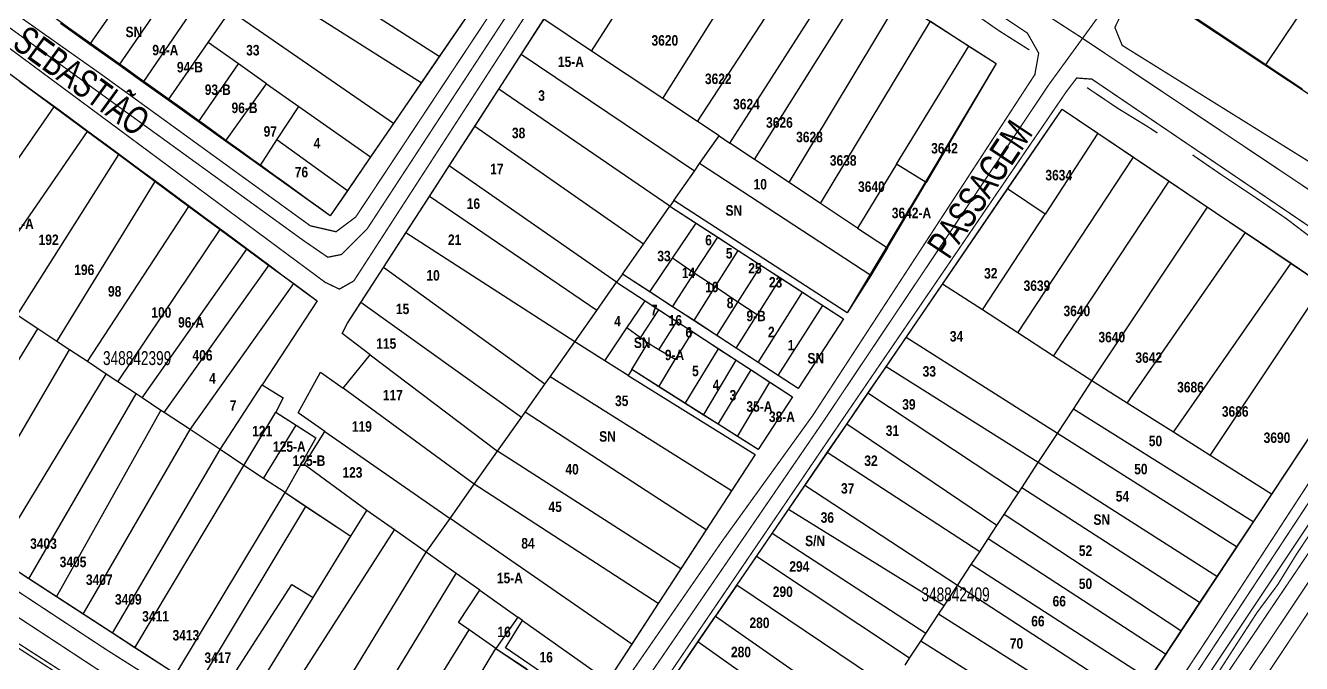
# Model space of a CAD drawing. Extents: x 203136 to 205923, y 4839890 to 4842982.
# Drawn here: x 205136.4 to 205319.3, y 4840427.4 to 4840518.9 of the extents above; entities that cross this region are included whole.
import ezdxf
from ezdxf.enums import TextEntityAlignment as Align

# ---------------------------------------------------------------- set-up
doc = ezdxf.new("R2010")
doc.units = 0
doc.header["$LTSCALE"] = 1.5
doc.header["$MEASUREMENT"] = 0
doc.linetypes.add('TRACO_05', pattern=[11, 7, -1, 0.5, -1, 0.5, -1])
doc.linetypes.add('TRACO_25', pattern=[8, 3, -1, 1, -1, 1, -1])
for name, color, linetype in [('CD_MALHA_LOTES', 40, 'CONTINUOUS'), ('CD_TXT_QUADRA', 7, 'CONTINUOUS'), ('HD-CANAIS', 7, 'CONTINUOUS'), ('HD-VALAS-DRENOS', 170, 'CONTINUOUS'), ('RU-QUADRAS', 210, 'CONTINUOUS'), ('SV-EIXO-RUA-N-PAV', 6, 'CONTINUOUS'), ('SV-EIXO-RUA-PAV', 20, 'CONTINUOUS'), ('SV-RUA-NAO-PAV-S-GUIA-C-GUIA', 7, 'CONTINUOUS'), ('SV-RUA-PAVIM-S-GUIA-C-GUIA', 7, 'CONTINUOUS'), ('SV-TXT-RUA-N-PAV-S-GUIA-C-GUIA', 7, 'CONTINUOUS'), ('SV-TXT-RUA-PAV-S-GUIA-C-GUIA', 7, 'CONTINUOUS'), ('Th_NmrPort', 1, 'CONTINUOUS')]:
    doc.layers.add(name, color=color, linetype=linetype)
doc.styles.add('ARIAL', font='ARIAL.TTF')
doc.styles.get("Standard").update_dxf_attribs({"font": 'swisscbo.ttf'})

msp = doc.modelspace()

# ---------------------------------------------------------------- linework, layer by layer
at = {"layer": 'CD_MALHA_LOTES', "linetype": 'Continuous', "flags": 128}
for points in [[(205145.59, 4840516.17), (205167.79, 4840547.95)], [(205149.81, 4840513.16), (205171.88, 4840545.27)], [(205153.25, 4840510.7), (205175.3, 4840543.03)], [(205217.53, 4840515.21), (205233.62, 4840540.32)], [(205314.17, 4840513.22), (205331.67, 4840539.32)], [(205227.75, 4840508.41), (205243.71, 4840533.84)], [(205195.69, 4840514.43), (205171.74, 4840529.76)], [(205232.69, 4840505.11), (205249.15, 4840530.35)], [(205237.35, 4840502.01), (205253.63, 4840527.47)], [(205193.1, 4840510.64), (205169.06, 4840525.88)], [(205240.89, 4840499.65), (205256.99, 4840525.31)], [(205245.82, 4840496.37), (205261.5, 4840522.42)], [(205162.55, 4840516.43), (205165.69, 4840520.98)], [(205189.12, 4840504.82), (205165.69, 4840520.98)], [(205145.59, 4840516.17), (205141.37, 4840519.18)], [(205199.34, 4840519.77), (205195.69, 4840514.43)], [(205207.41, 4840514.71), (205210.68, 4840519.77)], [(205217.53, 4840515.21), (205210.68, 4840519.77)], [(205250.33, 4840493.36), (205266.09, 4840519.47)], [(205266.09, 4840519.47), (205271.61, 4840515.93)], [(205314.17, 4840513.22), (205303.7, 4840520.19)], [(205149.81, 4840513.16), (205145.59, 4840516.17)], [(205156.84, 4840508.15), (205162.55, 4840516.43)], [(205166.89, 4840513.38), (205162.55, 4840516.43)], [(205227.75, 4840508.41), (205217.53, 4840515.21)], [(205261.24, 4840498.97), (205271.61, 4840515.93)], [(205271.61, 4840515.93), (205275.52, 4840513.42)], [(205153.25, 4840510.7), (205149.81, 4840513.16)], [(205161.18, 4840505.05), (205166.89, 4840513.38)], [(205170.93, 4840510.53), (205166.89, 4840513.38)], [(205195.69, 4840514.43), (205193.1, 4840510.64)], [(205204.21, 4840509.75), (205207.41, 4840514.71)], [(205232.25, 4840497.98), (205207.41, 4840514.71)], [(205275.52, 4840513.42), (205265.46, 4840496.35)], [(205319.37, 4840509.75), (205314.17, 4840513.22)], [(205135.54, 4840510.84), (205140.48, 4840507.19)], [(205156.84, 4840508.15), (205153.25, 4840510.7)], [(205165.05, 4840502.28), (205170.93, 4840510.53)], [(205170.93, 4840510.53), (205175.56, 4840507.28)], [(205193.1, 4840510.64), (205189.12, 4840504.82)], [(205200.76, 4840504.4), (205204.21, 4840509.75)], [(205228.75, 4840492.95), (205204.21, 4840509.75)], [(205161.18, 4840505.05), (205156.84, 4840508.15)], [(205232.69, 4840505.11), (205227.75, 4840508.41)], [(205124.63, 4840484.33), (205140.48, 4840507.19)], [(205140.48, 4840507.19), (205145.25, 4840503.67)], [(205172.42, 4840502.47), (205175.56, 4840507.28)], [(205175.56, 4840507.28), (205185.85, 4840500.03)], [(205277.15, 4840495.44), (205284.96, 4840506.88)], [(205284.96, 4840506.88), (205290.09, 4840503.42)], [(205165.05, 4840502.28), (205161.18, 4840505.05)], [(205189.12, 4840504.82), (205185.85, 4840500.03)], [(205197.11, 4840498.75), (205200.76, 4840504.4)], [(205224.94, 4840487.53), (205200.76, 4840504.4)], [(205235.8, 4840503.04), (205232.69, 4840505.11)], [(205129.64, 4840481.01), (205145.25, 4840503.67)], [(205145.25, 4840503.67), (205149.73, 4840500.36)], [(205169.99, 4840498.76), (205165.05, 4840502.28)], [(205169.99, 4840498.76), (205172.42, 4840502.47)], [(205182.52, 4840495.17), (205172.42, 4840502.47)], [(205233.01, 4840499.06), (205235.8, 4840503.04)], [(205235.8, 4840503.04), (205237.35, 4840502.01)], [(205290.09, 4840503.42), (205282.52, 4840491.82)], [(205290.09, 4840503.42), (205295.18, 4840500)], [(205135.16, 4840477.35), (205149.73, 4840500.36)], [(205149.73, 4840500.36), (205154.97, 4840496.5)], [(205240.89, 4840499.65), (205237.35, 4840502.01)], [(205180.06, 4840491.57), (205169.99, 4840498.76)], [(205185.85, 4840500.03), (205182.52, 4840495.17)], [(205194.28, 4840494.37), (205197.11, 4840498.75)], [(205221.11, 4840482.07), (205197.11, 4840498.75)], [(205232.25, 4840497.98), (205233.01, 4840499.06)], [(205257.57, 4840483.01), (205233.01, 4840499.06)], [(205245.82, 4840496.37), (205240.89, 4840499.65)], [(205261.24, 4840498.97), (205255.64, 4840489.83)], [(205265.46, 4840496.35), (205261.24, 4840498.97)], [(205278.6, 4840474.8), (205295.18, 4840500)], [(205295.18, 4840500), (205300.29, 4840496.55)], [(205229.32, 4840493.79), (205232.25, 4840497.98)], [(205140.87, 4840473.57), (205154.97, 4840496.5)], [(205154.97, 4840496.5), (205159.81, 4840492.93)], [(205182.52, 4840495.17), (205180.06, 4840491.57)], [(205250.33, 4840493.36), (205245.82, 4840496.37)], [(205259.92, 4840486.98), (205265.46, 4840496.35)], [(205267.82, 4840481.79), (205277.15, 4840495.44)], [(205282.52, 4840491.82), (205277.15, 4840495.44)], [(205283.72, 4840471.48), (205300.29, 4840496.55)], [(205300.29, 4840496.55), (205305.81, 4840492.83)], [(205190.88, 4840489.12), (205194.28, 4840494.37)], [(205218.27, 4840478), (205194.28, 4840494.37)], [(205229.32, 4840493.79), (205228.75, 4840492.95)], [(205254.17, 4840477.66), (205229.32, 4840493.79)], [(205255.64, 4840489.83), (205250.33, 4840493.36)], [(205145.25, 4840470.67), (205159.81, 4840492.93)], [(205159.81, 4840492.93), (205164.28, 4840489.63)], [(205224.94, 4840487.53), (205228.75, 4840492.95)], [(205228.75, 4840492.95), (205232.49, 4840490.54)], [(205273.55, 4840478.08), (205282.52, 4840491.82)], [(205289.24, 4840467.9), (205305.81, 4840492.83)], [(205305.81, 4840492.83), (205311.26, 4840489.17)], [(205149.63, 4840467.77), (205164.28, 4840489.63)], [(205164.28, 4840489.63), (205168.12, 4840486.79)], [(205229.12, 4840485.51), (205232.49, 4840490.54)], [(205232.49, 4840490.54), (205235.61, 4840488.52)], [(205255.64, 4840489.83), (205259.92, 4840486.98)], [(205187.69, 4840484.17), (205190.88, 4840489.12)], [(205215.11, 4840473.49), (205190.88, 4840489.12)], [(205221.93, 4840483.23), (205224.94, 4840487.53)], [(205232.24, 4840483.34), (205235.61, 4840488.52)], [(205235.61, 4840488.52), (205238.51, 4840486.63)], [(205294.27, 4840464.73), (205311.26, 4840489.17)], [(205311.26, 4840489.17), (205317.79, 4840484.77)], [(205153.08, 4840465.48), (205168.12, 4840486.79)], [(205168.12, 4840486.79), (205171.25, 4840484.48)], [(205235.22, 4840481.38), (205238.51, 4840486.63)], [(205238.51, 4840486.63), (205241.83, 4840484.48)], [(205259.92, 4840486.98), (205257.57, 4840483.01)], [(205156.27, 4840463.37), (205171.25, 4840484.48)], [(205171.25, 4840484.48), (205174.82, 4840481.86)], [(205184.44, 4840479.14), (205187.69, 4840484.17)], [(205210.82, 4840467.42), (205187.69, 4840484.17)], [(205225.87, 4840480.66), (205229.12, 4840485.51)], [(205232.24, 4840483.34), (205229.12, 4840485.51)], [(205238.5, 4840479.19), (205241.83, 4840484.48)], [(205241.83, 4840484.48), (205244.58, 4840482.69)], [(205300.92, 4840460.55), (205317.79, 4840484.77)], [(205317.79, 4840484.77), (205322.44, 4840481.64)], [(205218.27, 4840478), (205221.11, 4840482.07)], [(205221.93, 4840483.23), (205221.11, 4840482.07)], [(205221.11, 4840482.07), (205225.19, 4840479.41)], [(205225.87, 4840480.66), (205221.93, 4840483.23)], [(205229.12, 4840478.55), (205232.24, 4840483.34)], [(205235.22, 4840481.38), (205232.24, 4840483.34)], [(205244.58, 4840482.69), (205241.26, 4840477.39)], [(205244.58, 4840482.69), (205247.74, 4840480.64)], [(205257.57, 4840483.01), (205254.17, 4840477.66)], [(205159.96, 4840460.92), (205174.82, 4840481.86)], [(205174.82, 4840481.86), (205178.16, 4840479.39)], [(205229.12, 4840478.55), (205225.87, 4840480.66)], [(205232.2, 4840476.55), (205235.22, 4840481.38)], [(205238.5, 4840479.19), (205235.22, 4840481.38)], [(205241.4, 4840470.55), (205247.74, 4840480.64)], [(205247.74, 4840480.64), (205250.69, 4840478.73)], [(205262.59, 4840474.13), (205267.82, 4840481.79)], [(205273.55, 4840478.08), (205267.82, 4840481.79)], [(205306.19, 4840457.23), (205322.44, 4840481.64)], [(205178.16, 4840479.39), (205170.31, 4840467.34)], [(205182.52, 4840476.17), (205184.44, 4840479.14)], [(205207.46, 4840462.66), (205184.44, 4840479.14)], [(205222.58, 4840475.52), (205225.19, 4840479.41)], [(205225.19, 4840479.41), (205227.16, 4840478.12)], [(205232.2, 4840476.55), (205229.12, 4840478.55)], [(205235.49, 4840474.4), (205238.5, 4840479.19)], [(205241.26, 4840477.39), (205238.5, 4840479.19)], [(205244.26, 4840468.7), (205250.69, 4840478.73)], [(205250.69, 4840478.73), (205253.62, 4840476.83)], [(205138.13, 4840475.38), (205135.16, 4840477.35)], [(205215.11, 4840473.49), (205218.27, 4840478)], [(205224.52, 4840474.09), (205227.16, 4840478.12)], [(205227.16, 4840478.12), (205229.75, 4840476.43)], [(205235.49, 4840474.4), (205232.2, 4840476.55)], [(205238.26, 4840472.6), (205241.26, 4840477.39)], [(205253.62, 4840476.83), (205247.12, 4840466.83)], [(205278.6, 4840474.8), (205273.55, 4840478.08)], [(205122.03, 4840449.17), (205138.13, 4840475.38)], [(205140.87, 4840473.57), (205138.13, 4840475.38)], [(205181.75, 4840474.7), (205182.52, 4840476.17)], [(205219.42, 4840470.8), (205222.58, 4840475.52)], [(205224.52, 4840474.09), (205222.58, 4840475.52)], [(205227.17, 4840472.36), (205229.75, 4840476.43)], [(205231.98, 4840474.97), (205229.48, 4840470.99)], [(205229.75, 4840476.43), (205231.98, 4840474.97)], [(205231.98, 4840474.97), (205235.73, 4840472.53)], [(205283.72, 4840471.48), (205278.6, 4840474.8)], [(205331.01, 4840475.87), (205314.99, 4840451.69)], [(205142.68, 4840472.37), (205140.87, 4840473.57)], [(205185.77, 4840471.65), (205181.75, 4840474.7)], [(205211.59, 4840468.5), (205215.11, 4840473.49)], [(205219.42, 4840470.8), (205215.11, 4840473.49)], [(205223.28, 4840469.53), (205225.57, 4840473.31)], [(205225.57, 4840473.31), (205224.52, 4840474.09)], [(205227.17, 4840472.36), (205225.57, 4840473.31)], [(205238.26, 4840472.6), (205235.49, 4840474.4)], [(205259.74, 4840469.95), (205262.59, 4840474.13)], [(205284.3, 4840460.39), (205262.59, 4840474.13)], [(205127.15, 4840445.84), (205142.68, 4840472.37)], [(205145.25, 4840470.67), (205142.68, 4840472.37)], [(205181.93, 4840466.87), (205185.77, 4840471.65)], [(205185.77, 4840471.65), (205204.05, 4840457.83)], [(205229.48, 4840470.99), (205227.17, 4840472.36)], [(205230.94, 4840464.69), (205235.73, 4840472.53)], [(205235.73, 4840472.53), (205238.26, 4840470.88)], [(205241.4, 4840470.55), (205238.26, 4840472.6)], [(205289.24, 4840467.9), (205283.72, 4840471.48)], [(205147.94, 4840468.89), (205145.25, 4840470.67)], [(205222.78, 4840468.7), (205219.42, 4840470.8)], [(205223.28, 4840469.53), (205222.78, 4840468.7)], [(205227.15, 4840467.07), (205223.28, 4840469.53)], [(205227.15, 4840467.07), (205229.48, 4840470.99)], [(205233.58, 4840463.02), (205238.26, 4840470.88)], [(205235.66, 4840461.7), (205240.4, 4840469.48)], [(205238.26, 4840470.88), (205240.4, 4840469.48)], [(205240.4, 4840469.48), (205243.08, 4840467.73)], [(205244.26, 4840468.7), (205241.4, 4840470.55)], [(205257.13, 4840466.14), (205259.74, 4840469.95)], [(205281.53, 4840456.21), (205259.74, 4840469.95)], [(205132.04, 4840442.67), (205147.94, 4840468.89)], [(205149.63, 4840467.77), (205147.94, 4840468.89)], [(205152.22, 4840466.05), (205149.63, 4840467.77)], [(205175.46, 4840463.31), (205178.67, 4840469.14)], [(205178.67, 4840469.14), (205181.93, 4840466.87)], [(205208.01, 4840463.43), (205210.82, 4840467.42)], [(205210.82, 4840467.42), (205211.59, 4840468.5)], [(205237.58, 4840452.16), (205211.59, 4840468.5)], [(205222.78, 4840468.7), (205240.96, 4840457.36)], [(205238.43, 4840459.95), (205243.08, 4840467.73)], [(205243.08, 4840467.73), (205246.33, 4840465.61)], [(205247.12, 4840466.83), (205244.26, 4840468.7)], [(205286.59, 4840463.86), (205289.24, 4840467.9)], [(205294.27, 4840464.73), (205289.24, 4840467.9)], [(205136.87, 4840439.52), (205152.22, 4840466.05)], [(205153.08, 4840465.48), (205152.22, 4840466.05)], [(205164.26, 4840458.07), (205170.31, 4840467.34)], [(205170.31, 4840467.34), (205173.3, 4840465.47)], [(205200.69, 4840453.08), (205181.93, 4840466.87)], [(205230.94, 4840464.69), (205227.15, 4840467.07)], [(205246.33, 4840465.61), (205241.42, 4840458.06)], [(205254.11, 4840461.71), (205257.13, 4840466.14)], [(205278.71, 4840451.88), (205257.13, 4840466.14)], [(205155.79, 4840463.68), (205153.08, 4840465.48)], [(205173.3, 4840465.47), (205172.27, 4840463.42)], [(205233.58, 4840463.02), (205230.94, 4840464.69)], [(205284.3, 4840460.39), (205286.59, 4840463.86)], [(205312.35, 4840447.71), (205286.59, 4840463.86)], [(205300.92, 4840460.55), (205294.27, 4840464.73)], [(205140.84, 4840436.94), (205155.79, 4840463.68)], [(205156.27, 4840463.37), (205155.79, 4840463.68)], [(205159.96, 4840460.92), (205156.27, 4840463.37)], [(205167.69, 4840455.8), (205172.27, 4840463.42)], [(205172.27, 4840463.42), (205175.17, 4840461.56)], [(205179.28, 4840460.66), (205175.46, 4840463.31)], [(205204.05, 4840457.83), (205207.46, 4840462.66)], [(205207.46, 4840462.66), (205208.01, 4840463.43)], [(205233.94, 4840446.57), (205208.01, 4840463.43)], [(205235.66, 4840461.7), (205233.58, 4840463.02)], [(205144.63, 4840434.48), (205159.96, 4840460.92)], [(205164.26, 4840458.07), (205159.96, 4840460.92)], [(205170.51, 4840453.92), (205175.17, 4840461.56)], [(205175.17, 4840461.56), (205177.99, 4840459.75)], [(205176.3, 4840455.91), (205179.28, 4840460.66)], [(205179.28, 4840460.66), (205197.25, 4840448.2)], [(205238.43, 4840459.95), (205235.66, 4840461.7)], [(205251.31, 4840457.62), (205254.11, 4840461.71)], [(205275.61, 4840447.17), (205254.11, 4840461.71)], [(205281.53, 4840456.21), (205284.3, 4840460.39)], [(205309.97, 4840444.13), (205284.3, 4840460.39)], [(205306.19, 4840457.23), (205300.92, 4840460.55)], [(205177.99, 4840459.75), (205173.58, 4840451.89)], [(205241.42, 4840458.06), (205238.43, 4840459.95)], [(205148.84, 4840431.75), (205164.26, 4840458.07)], [(205167.69, 4840455.8), (205164.26, 4840458.07)], [(205200.69, 4840453.08), (205204.05, 4840457.83)], [(205230.3, 4840440.96), (205204.05, 4840457.83)], [(205240.96, 4840457.36), (205237.58, 4840452.16)], [(205248.08, 4840452.89), (205251.31, 4840457.62)], [(205273.15, 4840443.42), (205251.31, 4840457.62)], [(205314.99, 4840451.69), (205306.19, 4840457.23)], [(205152.07, 4840429.65), (205167.69, 4840455.8)], [(205170.51, 4840453.92), (205167.69, 4840455.8)], [(205185.3, 4840449.35), (205176.3, 4840455.91)], [(205279.17, 4840452.57), (205281.53, 4840456.21)], [(205307.15, 4840439.86), (205281.53, 4840456.21)], [(205173.58, 4840451.89), (205170.51, 4840453.92)], [(205197.25, 4840448.2), (205200.69, 4840453.08)], [(205227.06, 4840435.99), (205200.69, 4840453.08)], [(205245.74, 4840449.46), (205248.08, 4840452.89)], [(205269.97, 4840438.59), (205248.08, 4840452.89)], [(205157.91, 4840425.85), (205173.58, 4840451.89)], [(205173.58, 4840451.89), (205176.57, 4840449.91)], [(205237.58, 4840452.16), (205233.94, 4840446.57)], [(205276.66, 4840448.76), (205278.71, 4840451.88)], [(205278.71, 4840451.88), (205279.17, 4840452.57)], [(205304.68, 4840436.14), (205279.17, 4840452.57)], [(205314.99, 4840451.69), (205312.35, 4840447.71)], [(205160.92, 4840423.9), (205176.57, 4840449.91)], [(205176.57, 4840449.91), (205182.99, 4840445.66)], [(205182.99, 4840445.66), (205185.3, 4840449.35)], [(205189.25, 4840446.56), (205185.3, 4840449.35)], [(205243.4, 4840446.03), (205245.74, 4840449.46)], [(205268.06, 4840435.68), (205245.74, 4840449.46)], [(205193.81, 4840443.33), (205197.25, 4840448.2)], [(205223.27, 4840430.16), (205197.25, 4840448.2)], [(205275.61, 4840447.17), (205276.66, 4840448.76)], [(205302, 4840432.09), (205276.66, 4840448.76)], [(205312.35, 4840447.71), (205309.97, 4840444.13)], [(205170.68, 4840417.55), (205189.25, 4840446.56)], [(205177.59, 4840436.87), (205182.99, 4840445.66)], [(205193.81, 4840443.33), (205189.25, 4840446.56)], [(205233.94, 4840446.57), (205230.3, 4840440.96)], [(205241.14, 4840442.73), (205243.4, 4840446.03)], [(205265.44, 4840431.7), (205243.4, 4840446.03)], [(205274.37, 4840445.28), (205275.61, 4840447.17)], [(205273.15, 4840443.42), (205274.37, 4840445.28)], [(205299.8, 4840428.75), (205274.37, 4840445.28)], [(205309.97, 4840444.13), (205307.15, 4840439.86)], [(205136.87, 4840439.52), (205132.04, 4840442.67)], [(205175.97, 4840414.12), (205193.81, 4840443.33)], [(205198.13, 4840440.27), (205193.81, 4840443.33)], [(205238.33, 4840438.62), (205241.14, 4840442.73)], [(205263.11, 4840428.16), (205241.14, 4840442.73)], [(205271.93, 4840441.58), (205273.15, 4840443.42)], [(205180.45, 4840411.21), (205198.13, 4840440.27)], [(205201.48, 4840437.9), (205198.13, 4840440.27)], [(205230.3, 4840440.96), (205227.06, 4840435.99)], [(205269.97, 4840438.59), (205271.93, 4840441.58)], [(205297.42, 4840425.15), (205271.93, 4840441.58)], [(205140.84, 4840436.94), (205136.87, 4840439.52)], [(205163.81, 4840422.02), (205174.53, 4840438.74)], [(205174.53, 4840438.74), (205177.59, 4840436.87)], [(205238.33, 4840438.62), (205235.29, 4840434.17)], [(205260.27, 4840423.84), (205238.33, 4840438.62)], [(205268.06, 4840435.68), (205269.97, 4840438.59)], [(205295.38, 4840422.05), (205269.97, 4840438.59)], [(205307.15, 4840439.86), (205304.68, 4840436.14)], [(205144.63, 4840434.48), (205140.84, 4840436.94)], [(205167.13, 4840419.86), (205177.59, 4840436.87)], [(205198.46, 4840433.26), (205201.48, 4840437.9)], [(205201.48, 4840437.9), (205206.94, 4840434.04)], [(205148.84, 4840431.75), (205144.63, 4840434.48)], [(205227.06, 4840435.99), (205223.27, 4840430.16)], [(205267.25, 4840434.45), (205268.06, 4840435.68)], [(205304.68, 4840436.14), (205302, 4840432.09)], [(205199.98, 4840432.23), (205198.46, 4840433.26)], [(205206.94, 4840434.04), (205203.79, 4840429.56)], [(205205.17, 4840429.63), (205207.61, 4840433.57)], [(205207.61, 4840433.57), (205206.94, 4840434.04)], [(205207.61, 4840433.57), (205219.85, 4840424.9)], [(205232.77, 4840430.48), (205235.29, 4840434.17)], [(205235.29, 4840434.17), (205257.05, 4840418.95)], [(205265.44, 4840431.7), (205267.25, 4840434.45)], [(205292.88, 4840418.27), (205267.25, 4840434.45)], [(205152.07, 4840429.65), (205148.84, 4840431.75)], [(205185.09, 4840408.19), (205199.98, 4840432.23)], [(205203.79, 4840429.56), (205199.98, 4840432.23)], [(205264.7, 4840430.58), (205265.44, 4840431.7)], [(205302, 4840432.09), (205299.8, 4840428.75)], [(205157.91, 4840425.85), (205152.07, 4840429.65)], [(205189.25, 4840405.49), (205203.79, 4840429.56)], [(205203.79, 4840429.56), (205208.24, 4840426.62)], [(205217.44, 4840421.2), (205205.17, 4840429.63)], [(205223.27, 4840430.16), (205219.85, 4840424.9)], [(205230.55, 4840427.23), (205232.77, 4840430.48)], [(205254.51, 4840415.08), (205232.77, 4840430.48)], [(205263.11, 4840428.16), (205264.7, 4840430.58)], [(205290.31, 4840414.38), (205264.7, 4840430.58)], [(205262.45, 4840427.16), (205263.11, 4840428.16)], [(205299.8, 4840428.75), (205297.42, 4840425.15)]]:
    msp.add_lwpolyline(points, dxfattribs=at)
at = {"layer": 'HD-CANAIS', "linetype": 'Continuous', "const_width": 0.18}
msp.add_lwpolyline([(205114.25, 4840443.15), (205199.21, 4840388.56)], dxfattribs=at)
at = {"layer": 'HD-VALAS-DRENOS', "linetype": 'TRACO_05', "const_width": 0.18}
for points in [[(205233.21, 4840545.96), (205237.49, 4840543.04), (205242.49, 4840541.41), (205246.73, 4840538.53), (205250.87, 4840535.46), (205254.58, 4840532.08), (205258.7, 4840529.15), (205263.09, 4840526.61), (205267.38, 4840523.93), (205271.74, 4840521.03), (205275.87, 4840518.15), (205280.26, 4840515.37)], [(205288.55, 4840509.96), (205293, 4840506.96), (205297.28, 4840504.34), (205298.63, 4840503.45)], [(205303.67, 4840500.31), (205307.81, 4840497.46), (205312.77, 4840494.15), (205317.08, 4840491.19), (205320.42, 4840488.65)], [(205340.42, 4840475.66), (205338.31, 4840472.61), (205335.84, 4840469.04), (205332.95, 4840464.52), (205329.85, 4840460.12), (205327.02, 4840455.83), (205324.04, 4840451.52), (205321.33, 4840447.23), (205318.51, 4840442.97), (205315.88, 4840438.7), (205312.89, 4840434.67), (205310.01, 4840430.22), (205307.17, 4840425.8), (205304.32, 4840421.58), (205301.39, 4840417.34), (205299.66, 4840414.7)]]:
    msp.add_lwpolyline(points, dxfattribs=at)
at = {"layer": 'RU-QUADRAS', "color": 6, "linetype": 'Continuous'}
for points in [[(205297.08, 4840524.47, 0.0164433302), (205356.45, 4840614.92), (205376.46, 4840643.09), (205422.79, 4840613.15), (205405.91, 4840585.9), (205367.45, 4840529.28), (205344.7, 4840492.86)], [(205074.95, 4840565.33), (205111.43, 4840622.14, 0.0071679128), (205195.46, 4840564.36), (205196.59, 4840566.37), (205215.72, 4840553.34), (205215.11, 4840552.3), (205219.45, 4840549.18), (205180.06, 4840491.57, 0.0087665037)]]:
    msp.add_lwpolyline(points, format="xyb", close=True, dxfattribs=at)
msp.add_lwpolyline([(205070.02, 4840558.23, -0.0055569099), (205178.16, 4840479.39), (205170.31, 4840467.34), (205173.3, 4840465.47), (205172.27, 4840463.42), (205177.99, 4840459.75), (205173.58, 4840451.89), (205182.99, 4840445.66), (205185.3, 4840449.35), (205176.3, 4840455.91), (205179.28, 4840460.66), (205175.46, 4840463.31), (205178.67, 4840469.14), (205181.93, 4840466.87), (205185.77, 4840471.65), (205181.75, 4840474.7), (205182.52, 4840476.17), (205226.79, 4840544.7), (205275.52, 4840513.42), (205254.17, 4840477.66), (205229.32, 4840493.79), (205228.75, 4840492.95), (205253.62, 4840476.83), (205247.12, 4840466.83), (205221.93, 4840483.23), (205221.11, 4840482.07), (205246.33, 4840465.61), (205241.42, 4840458.06), (205223.28, 4840469.53), (205222.78, 4840468.7), (205240.96, 4840457.36), (205217.44, 4840421.2), (205205.17, 4840429.63), (205207.61, 4840433.57), (205206.94, 4840434.04), (205203.79, 4840429.56), (205217.07, 4840420.62)], format="xyb", dxfattribs=at)
msp.add_lwpolyline([(205206.99, 4840392.75), (205284.96, 4840506.88), (205331.01, 4840475.87), (205262.95, 4840372.95), (205255.51, 4840362.36)], close=True, dxfattribs=at)
msp.add_lwpolyline([(205201.88, 4840397.28), (205035.36, 4840505.48)], dxfattribs=at)
at = {"layer": 'SV-EIXO-RUA-N-PAV', "const_width": 0.18}
for points in [[(205492.956923, 4840958.170791), (205416.388914, 4840842.089781), (205405.441095, 4840825.325933), (205345.22809, 4840732.953709), (205320.595497, 4840693.267865), (205290.488994, 4840649.134469), (205268.926988, 4840616.247819), (205232.695881, 4840561.511577), (205228.223273, 4840555.393768), (205225.488617, 4840551.285055), (205222.177172, 4840546.0257), (205185.361693, 4840489.731131), (205181.660666, 4840486.030104), (205179.712757, 4840485.640522), (205176.303916, 4840487.978013), (205127.898378, 4840523.040375), (205107.347938, 4840537.844483), (205073.927448, 4840560.525559), (205068.486496, 4840564.370108)], [(205561.892922, 4840929.85008), (205554.951696, 4840925.948575), (205550.962413, 4840921.329406), (205521.761673, 4840875.617477), (205470.944407, 4840799.369421), (205461.402955, 4840783.654088), (205423.517776, 4840725.750567), (205381.890851, 4840662.140885), (205377.387308, 4840654.950498), (205371.788137, 4840646.425551), (205355.698629, 4840621.730027), (205334.557764, 4840590.018729), (205318.468256, 4840564.013594), (205290.498704, 4840520.60934), (205283.015212, 4840510.319539), (205250.836196, 4840462.238102), (205221.380886, 4840419.230269), (205202.474128, 4840392.080363)], [(205474.224488, 4840678.919864), (205437.750546, 4840625.0185), (205428.772339, 4840612.19249), (205414.278947, 4840589.811102), (205406.006171, 4840574.99706), (205391.641039, 4840552.551543), (205386.638896, 4840549.15265), (205381.765012, 4840542.611385), (205353.80431, 4840500.670332), (205346.172833, 4840489.191052), (205336.425066, 4840474.954181), (205306.925242, 4840430.127276), (205296.600304, 4840414.415413), (205269.128955, 4840372.85205), (205266.988573, 4840369.998208), (205264.264451, 4840367.209226), (205261.734909, 4840364.939124), (205259.205367, 4840361.631261), (205254.405723, 4840358.907139), (205251.09786, 4840351.577953), (205249.930379, 4840348.65925), (205249.022339, 4840346.486438)], [(205125.153468, 4840623.620858), (205134.004374, 4840617.493308), (205143.990012, 4840611.706177), (205171.122148, 4840592.439309), (205184.272983, 4840583.564834), (205222.371963, 4840559.758459), (205235.422953, 4840550.992868), (205287.591455, 4840517.231268), (205335.270725, 4840485.343249), (205341.325612, 4840482.111558)], [(205391.641039, 4840552.551543), (205392.15408, 4840548.126569), (205391.89756, 4840545.048327), (205389.075837, 4840542.739645), (205386.638896, 4840539.276622), (205366.75858, 4840508.750718), (205350.918457, 4840484.701949), (205340.401129, 4840469.182477), (205314.492588, 4840430.383796), (205300.704627, 4840409.92631), (205289.930779, 4840393.573147), (205278.25911, 4840375.744993), (205262.182834, 4840349.57493), (205259.861644, 4840344.40894), (205258.03089, 4840334.484323), (205251.575071, 4840321.572686), (205239.071243, 4840300.385669)]]:
    msp.add_lwpolyline(points, dxfattribs=at)
at = {"layer": 'SV-EIXO-RUA-PAV', "const_width": 0.18}
msp.add_lwpolyline([(205016.574883, 4840512.173373), (205034.207191, 4840500.648287), (205077.098171, 4840472.519243), (205116.133338, 4840446.616312), (205147.18983, 4840426.223796), (205198.358207, 4840394.138324), (205202.474128, 4840392.080363), (205205.841699, 4840389.274054), (205251.865176, 4840360.462609), (205254.405723, 4840358.907139)], dxfattribs=at)
at = {"layer": 'SV-RUA-NAO-PAV-S-GUIA-C-GUIA', "linetype": 'TRACO_25', "const_width": 0.18}
for points in [[(205426.81, 4840613.47), (205409.6, 4840587.39), (205399.42, 4840573.59), (205379.93, 4840543.78), (205344.87, 4840490.21), (205341.54, 4840488.01), (205337.17, 4840488.89), (205293.58, 4840516.02), (205292.53, 4840518.59), (205294.16, 4840521.99), (205320.67, 4840562.56), (205358.25, 4840619.86), (205374.7, 4840645.09)], [(205072.46, 4840565.54), (205072.56, 4840564.5), (205073.33, 4840563.46), (205108.24, 4840539.41), (205129.29, 4840524.54), (205147.23, 4840511.87), (205177.2, 4840490.15), (205180.89, 4840489.3), (205183.71, 4840491.41), (205220.27, 4840546.65), (205222.03, 4840551.45), (205221.11, 4840555.2), (205218.14, 4840558.26), (205184.53, 4840579.55), (205168.5, 4840589.92), (205141.99, 4840608.43), (205137.9, 4840610.94), (205132.17, 4840612.21), (205121.73, 4840618.99)], [(205068.92, 4840559.78), (205069.86, 4840560.21), (205070.7, 4840559.89), (205118.21, 4840527.38), (205126.78, 4840521.02), (205179.32, 4840482.05), (205181.37, 4840481.07), (205183.44, 4840482.25), (205224.03, 4840545), (205226.34, 4840547.89), (205229.24, 4840549.24), (205233.6, 4840548.69), (205279.99, 4840517.78), (205281.61, 4840514.9), (205281.06, 4840511.84), (205249.21, 4840462.94), (205236.16, 4840444.83), (205203.4, 4840397.4), (205202.46, 4840395.87), (205201.13, 4840395.78)], [(205254.05, 4840345.54), (205260.48, 4840350.65), (205276.09, 4840377.02), (205298.86, 4840411.49), (205344.12, 4840478.53), (205365.2, 4840510.23), (205389.35, 4840546.85), (205389.27, 4840548.05), (205387.75, 4840547.27), (205341.49, 4840479.13), (205297.79, 4840413.55), (205268.2, 4840368.96), (205262.84, 4840363.66), (205260.31, 4840359.77), (205256.25, 4840356.86), (205253.12, 4840351.75), (205252.49, 4840348.3)], [(205391.12, 4840542.02), (205388.89, 4840539.5), (205352.86, 4840483.46), (205353.31, 4840481.83), (205354.74, 4840480.17), (205392.11, 4840454.81), (205386.52, 4840446.95), (205348.43, 4840470.99), (205345.31, 4840470.81), (205342.39, 4840468.03), (205292.15, 4840392.41), (205264.05, 4840348.39)], [(205206.77, 4840391.73), (205206.64, 4840392.72), (205206.85, 4840393.76), (205252.53, 4840460.99), (205285.57, 4840509.38), (205287.06, 4840511.34), (205289.24, 4840511.18), (205334.76, 4840480.31), (205335.99, 4840478.88), (205335.5, 4840476.59), (205305.68, 4840430.77), (205267.92, 4840373.47), (205263.28, 4840368.6), (205258.38, 4840363.2), (205255.66, 4840361.83), (205253.35, 4840362.19)]]:
    msp.add_lwpolyline(points, dxfattribs=at)
at = {"layer": 'SV-RUA-PAVIM-S-GUIA-C-GUIA', "const_width": 0.18}
for points in [[(205148.01, 4840429.34), (205056.44, 4840489.71)], [(205114.02, 4840444), (205144.9, 4840424.12)], [(205201.13, 4840395.78), (205148.01, 4840429.34)]]:
    msp.add_lwpolyline(points, dxfattribs=at)

# ---------------------------------------------------------------- texts
at = {"layer": 'CD_TXT_QUADRA', "style": 'ARIAL', "width": 0.7}
for s, p in [('348842399', (205147.48, 4840470.18)), ('348842409', (205264.800278, 4840436.302904))]:
    msp.add_text(s, height=2, dxfattribs=at).set_placement(p)
at = {"layer": 'SV-TXT-RUA-N-PAV-S-GUIA-C-GUIA', "style": 'ARIAL', "width": 0.7}
msp.add_text('PASSAGEM', height=4, rotation=56.2663461, dxfattribs=at).set_placement((205268.726815, 4840485.188873))
at = {"layer": 'SV-TXT-RUA-PAV-S-GUIA-C-GUIA', "style": 'ARIAL', "width": 0.7}
msp.add_text('SEBASTIÃO', height=4, rotation=324, dxfattribs=at).set_placement((205134.28, 4840515.85))
at = {"layer": 'Th_NmrPort', "color": 1}
for s, p in [('SN', (205150.719207, 4840517.953466)), ('3620', (205226.108086, 4840516.734422)), ('94-A', (205154.559207, 4840515.343466)), ('33', (205168.004482, 4840515.333568)), ('94-B', (205158.079207, 4840512.893466)), ('15-A', (205212.693466, 4840513.670793)), ('3622', (205233.768086, 4840511.224422)), ('93-B', (205162.069207, 4840509.663466)), ('3', (205209.873466, 4840508.830793)), ('96-B', (205165.909207, 4840507.063466)), ('3624', (205237.808086, 4840507.594422)), ('97', (205170.509207, 4840503.683466)), ('38', (205206.103466, 4840503.460793)), ('3626', (205242.534262, 4840504.963636)), ('4', (205177.674482, 4840501.993568)), ('3628', (205246.844262, 4840502.883636)), ('3642', (205266.194262, 4840501.273636)), ('76', (205174.971621, 4840497.85022)), ('17', (205202.981621, 4840498.30022)), ('3638', (205251.674262, 4840499.523636)), ('10', (205240.744422, 4840496.111914)), ('3634', (205282.569207, 4840497.413466)), ('3640', (205255.714262, 4840495.763636)), ('16', (205199.621621, 4840493.33022)), ('SN', (205236.714422, 4840492.351914)), ('101-A', (205132.879207, 4840490.423466)), ('3642-A', (205260.554262, 4840491.993636)), ('192', (205138.259207, 4840488.143466)), ('21', (205196.931621, 4840488.15022)), ('6', (205233.804262, 4840488.093636)), ('33', (205226.944262, 4840485.813636)), ('5', (205236.764262, 4840486.213636)), ('196', (205143.369207, 4840483.843466)), ('14', (205230.444262, 4840483.393636)), ('25', (205239.984262, 4840484.063636)), ('32', (205273.789207, 4840483.343466)), ('10', (205193.841621, 4840483.04022)), ('10', (205233.804262, 4840481.373636)), ('23', (205242.944262, 4840482.053636)), ('3639', (205279.448086, 4840481.564422)), ('98', (205148.199207, 4840480.753466)), ('100', (205154.416432, 4840477.724482)), ('15', (205189.47531, 4840478.24078)), ('7', (205226.004262, 4840478.083636)), ('8', (205236.894262, 4840479.093636)), ('3640', (205285.168086, 4840477.944422)), ('96-A', (205158.246432, 4840476.304482)), ('4', (205220.764262, 4840476.473636)), ('16', (205228.564262, 4840476.603636)), ('9-B', (205239.714262, 4840477.213636)), ('6', (205230.984262, 4840474.863636)), ('2', (205242.804262, 4840474.923636)), ('34', (205268.874422, 4840474.301914)), ('3640', (205290.178086, 4840474.184422)), ('115', (205186.65531, 4840473.27078)), ('SN', (205223.584262, 4840473.383636)), ('1', (205245.634262, 4840473.043636)), ('406', (205160.318086, 4840471.574422)), ('9-A', (205228.024262, 4840471.633636)), ('SN', (205248.454262, 4840471.163636)), ('3642', (205295.468086, 4840471.254422)), ('5', (205231.924262, 4840469.343636)), ('33', (205264.974422, 4840469.281914)), ('4', (205162.69978, 4840468.281621)), ('4', (205234.874262, 4840467.333636)), ('3686', (205301.458086, 4840467.014422)), ('117', (205187.59531, 4840465.87078)), ('35', (205220.884482, 4840465.053568)), ('3', (205237.294262, 4840465.853636)), ('7', (205165.65978, 4840464.391621)), ('35-A', (205239.714262, 4840464.243636)), ('39', (205262.054422, 4840464.541914)), ('3686', (205307.868086, 4840463.524422)), ('119', (205183.154422, 4840461.371914)), ('38-A', (205242.944262, 4840462.763636)), ('121', (205168.866432, 4840460.714482)), ('SN', (205218.604482, 4840459.943568)), ('31', (205259.684422, 4840460.781914)), ('3690', (205313.858086, 4840459.764422)), ('125-A', (205171.851591, 4840458.491875)), ('50', (205297.394482, 4840459.303568)), ('125-B', (205174.671591, 4840456.471875)), ('32', (205256.614422, 4840456.461914)), ('123', (205181.804422, 4840454.781914)), ('40', (205213.764482, 4840455.243568)), ('50', (205295.304482, 4840455.263568)), ('37', (205253.274422, 4840452.491914)), ('54', (205292.654482, 4840451.363568)), ('45', (205211.344482, 4840449.863568)), ('36', (205250.354422, 4840448.321914)), ('SN', (205289.454482, 4840448.023568)), ('S/N', (205248.124422, 4840444.971914)), ('3403', (205137.041591, 4840444.581875)), ('84', (205207.444482, 4840444.623568)), ('52', (205287.364482, 4840443.563568)), ('3405', (205141.271591, 4840441.951875)), ('294', (205245.863466, 4840441.300793)), ('3407', (205145.041591, 4840439.401875)), ('15-A', (205203.944482, 4840439.643568)), ('290', (205243.493466, 4840437.680793)), ('50', (205287.364482, 4840438.823568)), ('3409', (205149.201591, 4840436.581875)), ('66', (205283.604482, 4840436.323568)), ('3411', (205153.101591, 4840434.161875)), ('16', (205204.014482, 4840431.923568)), ('280', (205240.153466, 4840433.220793)), ('66', (205280.544482, 4840433.463568)), ('3413', (205157.454262, 4840431.443636)), ('70', (205277.474482, 4840430.263568)), ('3417', (205162.024262, 4840428.223636)), ('16', (205210.064482, 4840428.293568)), ('280', (205237.503466, 4840429.040793))]:
    msp.add_text(s, height=1.5, dxfattribs=at).set_placement(p, align=Align.MIDDLE_LEFT)

doc.saveas('drawing.dxf')
